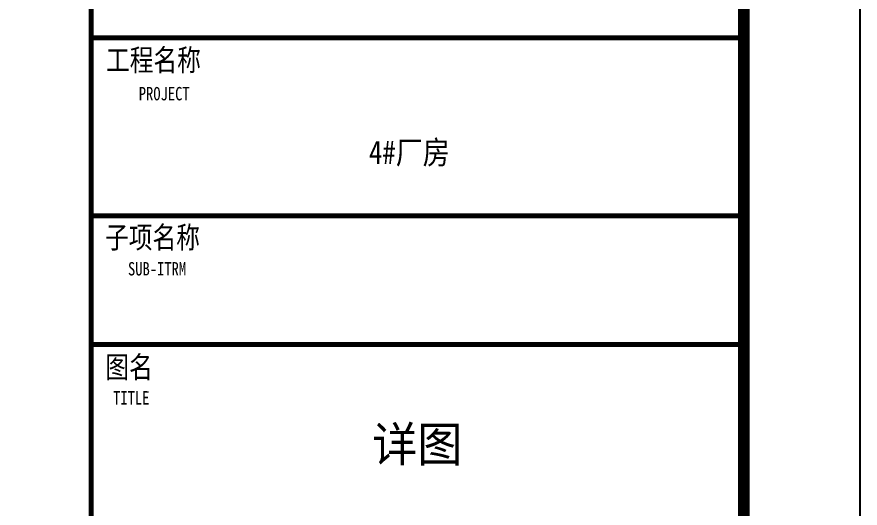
# Model space of a CAD drawing. Extents: x 3757684 to 3906284, y -130571 to 413559.
# Drawn here: x 3824735 to 3831984, y 388406 to 392625 of the extents above; entities that cross this region are included whole.
import ezdxf
from ezdxf.enums import TextEntityAlignment as Align

# ---------------------------------------------------------------- set-up
doc = ezdxf.new("R2010")
doc.units = 0
doc.header["$LTSCALE"] = 1000
doc.header["$MEASUREMENT"] = 0
doc.layers.get('0').update_dxf_attribs({"color": 4, "linetype": 'CONTINUOUS'})
for name, color, linetype in [('46', 7, 'CONTINUOUS'), ('PUB_TEXT', 7, 'CONTINUOUS'), ('PUB_TITLE', 4, 'CONTINUOUS')]:
    doc.layers.add(name, color=color, linetype=linetype)
doc.styles.add('-黑体', font='simhei_0.ttf', dxfattribs={"width": 0.8})

# ---------------------------------------------------------------- blocks, each defined once
blk = doc.blocks.new('A$C6CA8367D')
at = {"layer": 'PUB_TITLE', "lineweight": 40, "const_width": 42.5, "elevation": 0}
for points in [[(191.9, 40000.3), (189.4, 0.6)], [(190.7, 19887.4), (5800.6, 19887.1)], [(190.6, 18357.4), (5800.5, 18357.1)], [(190.5, 17252.4), (5800.5, 17252.1)]]:
    blk.add_lwpolyline(points, dxfattribs=at)
at = {"layer": '46', "linetype": 'Continuous', "style": '-黑体', "width": 0.85}
blk.add_text('4#厂房', height=200, rotation=359.99644, dxfattribs=at).set_placement((2925.9, 18802.4, 0), align=Align.CENTER)
at = {"layer": 'PUB_TEXT', "attachment_point": 1, "rotation": 359.99644, "style": '-黑体'}
for s, insert, char_height, width in [('工程名称', (318.6, 19789.3, 0), 187, 1111.794), ('PROJECT', (600.6, 19464.3, 0), 114.75, 2399.536), ('子项名称', (310.4, 18266.2, 0), 187, 1111.794), ('SUB-ITRM', (508, 17960.4, 0), 114.75, 2399.536), ('图名', (313.3, 17151.5, 0), 187, 1111.794), ('TITLE', (380.1, 16852, 0), 114.75, 2399.536)]:
    blk.add_mtext(s, dxfattribs=dict(at, insert=insert, char_height=char_height, width=width))

msp = doc.modelspace()

# ---------------------------------------------------------------- linework, layer by layer
at = {"layer": 'PUB_TITLE', "elevation": 13.9}
msp.add_lwpolyline([(3757684, 371559.1), (3831984, 371559.1), (3831984, 413559.1), (3757684, 413559.1)], close=True, dxfattribs=at)
at = {"layer": 'PUB_TITLE', "const_width": 100, "elevation": 13.9}
msp.add_lwpolyline([(3760184, 372559.1), (3830984, 372559.1), (3830984, 412559.1), (3760184, 412559.1)], close=True, dxfattribs=at)

# ---------------------------------------------------------------- block references
msp.add_blockref('A$C6CA8367D', (3825182.2, 372558.7, 13.9))

# ---------------------------------------------------------------- texts
at = {"layer": '46', "linetype": 'Continuous', "style": '-黑体', "width": 0.95}
msp.add_text('详图', height=300, dxfattribs=at).set_placement((3828177.5, 388804.7, -13.9), align=Align.CENTER)

doc.saveas('drawing.dxf')
